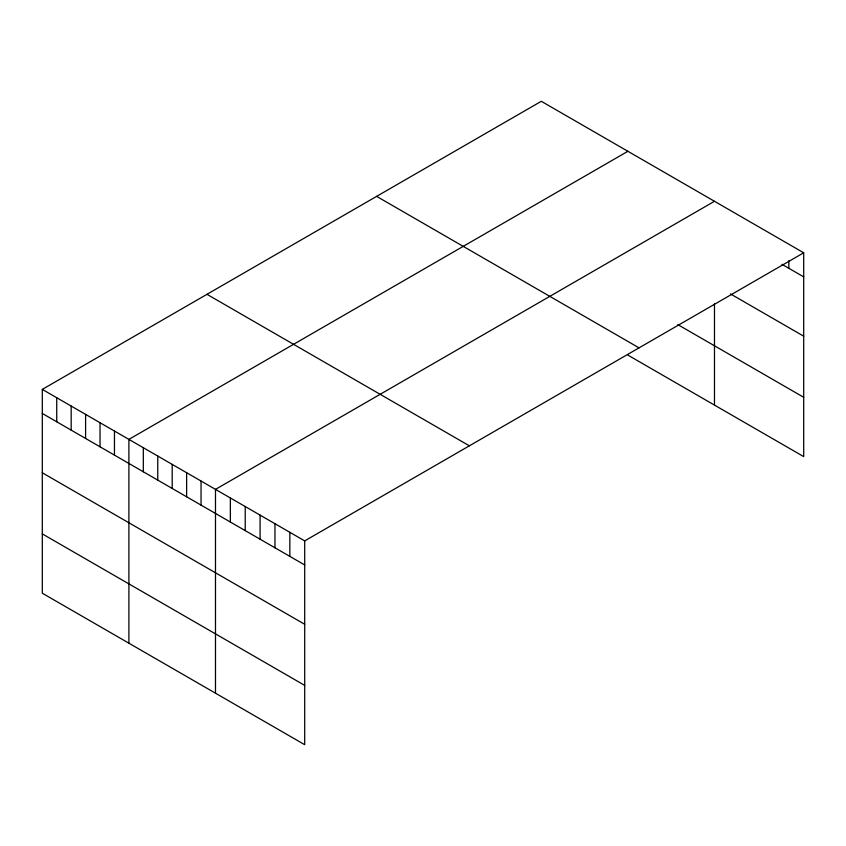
<?xml version="1.0" encoding="UTF-8"?>
<svg xmlns="http://www.w3.org/2000/svg" width="846" height="846" viewBox="0 0 846 846"><rect width="100%" height="100%" fill="white"/><g stroke="black" fill="none" stroke-linecap="round" stroke-linejoin="round"><path stroke-width="1.27" d="M42.3 389.393L304.708 540.89L304.708 744.702L42.3 593.205L42.3 389.393L541.292 101.298L803.7 252.795L803.7 456.607L627.891 355.109M627.891 151.297L128.899 439.381L128.899 643.203M714.479 201.285L215.487 489.379L215.487 693.191M304.708 540.89L803.7 252.795M781.968 264.322L803.7 276.864M730.5 293.922L803.7 336.179M677.847 324.631L803.7 397.292M376.629 196.367L639.037 347.865M206.963 294.323L469.371 445.821M42.3 413.461L304.708 564.959M42.3 472.777L304.708 624.274M42.3 533.889L304.708 685.387M788.832 260.684L788.832 268.288M714.479 303.767L714.479 405.097M289.84 532.303L289.84 556.372M274.961 523.716L274.961 547.796M260.092 515.129L260.092 539.209M245.224 506.553L245.224 530.622M230.355 497.966L230.355 522.035M201.052 481.046L201.052 505.115M186.628 472.713L186.628 496.782M172.193 464.38L172.193 488.449M157.758 456.047L157.758 480.126M143.323 447.714L143.323 471.793M114.464 431.048L114.464 455.127M100.029 422.714L100.029 446.794M85.594 414.392L85.594 438.461M71.17 406.059L71.17 430.128M56.735 397.726L56.735 421.794"/></g></svg>
